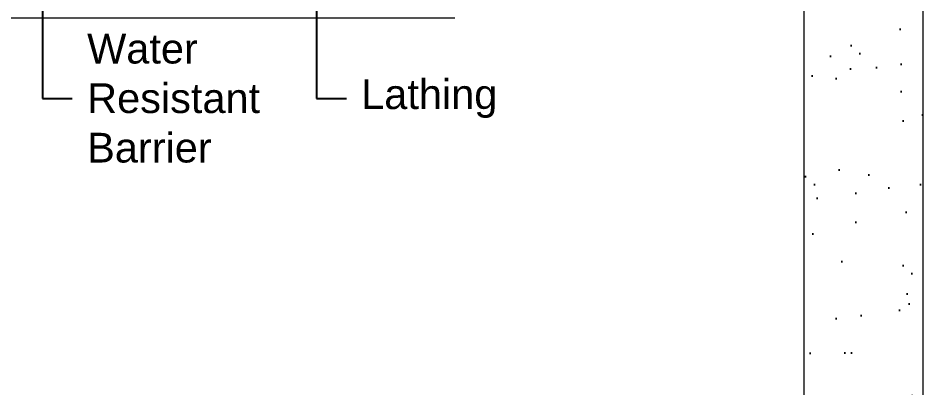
# Model space of a CAD drawing. Header units: inches. Extents: x -77.7 to -63.2, y 96.1 to 125.8.
# Drawn here: x -67.043 to -63.236, y 119.757 to 121.314 of the extents above; entities that cross this region are included whole.
import ezdxf

# ---------------------------------------------------------------- set-up
doc = ezdxf.new("R2010")
doc.units = ezdxf.units.IN
doc.header["$MEASUREMENT"] = 0
doc.styles.get("Standard").update_dxf_attribs({"font": 'arial.ttf', "height": 0.125})
doc.dimstyles.get("Standard").update_dxf_attribs({"dimtxt": 0.125, "dimasz": 0.125, "dimexe": 0.125, "dimexo": 0.125, "dimgap": 0.0625, "dimtad": 0, "dimtih": 1, "dimtoh": 1, "dimdec": 7, "dimzin": 0, "dimdsep": 46, "dimlunit": 4, "dimtxsty": 'Standard', "dimblk": 'OPEN30', "dimcen": 0.125, "dimclrd": 3, "dimclre": 3, "dimclrt": 7, "dimadec": 0, "dimazin": 0, "dimtfac": 1, "dimtdec": 7, "dimtofl": 0, "dimtmove": 0, "dimatfit": 3, "dimldrblk": 'OPEN30', "dimfxl": 0, "dimfrac": 2, "dimtolj": 1, "dimtzin": 0, "dimarcsym": 0})

# ---------------------------------------------------------------- blocks, each defined once
blk = doc.blocks.new('_Open30')
at = {"color": 0, "linetype": 'ByBlock', "lineweight": -2}
for p, q in [((-1, 0.268), (0, 0)), ((0, 0), (-1, -0.268)), ((0, 0), (-1, 0))]:
    blk.add_line(p, q, dxfattribs=at)

msp = doc.modelspace()

# ---------------------------------------------------------------- hatches: boundary and pattern name
h = msp.add_hatch()
h.set_pattern_fill('AR-SAND', color=256, scale=0.2, style=0)
h.paths.add_polyline_path([(-63.2359, 125.7575), (-63.7359, 125.7575), (-63.7359, 122.1784), (-63.505, 122.1784), (-63.505, 122.1139), (-63.7359, 122.1139), (-63.7359, 113.7575), (-63.2359, 113.7575)])

# ---------------------------------------------------------------- linework, layer by layer
at = {"color": 0, "linetype": 'Continuous', "lineweight": 0}
for p, q in [((-63.2359, 125.7575), (-63.2359, 113.7575)), ((-63.7359, 113.7575), (-63.7359, 122.1139)), ((-65.2049, 121.3139), (-77.0499, 121.3139))]:
    msp.add_line(p, q, dxfattribs=at)

# ---------------------------------------------------------------- texts
at = {"color": 7, "char_height": 0.125, "attachment_point": 4}
for s, insert in [('\\A1;Water \\PResistant \\PBarrier', (-66.7528, 120.9764)), ('Lathing', (-65.5996, 120.9752))]:
    msp.add_mtext(s, dxfattribs=dict(at, insert=insert))

# ---------------------------------------------------------------- leaders
at = {"annotation_type": 0, "has_hookline": 1, "hookline_direction": 0}
for points, text_width in [([(-66.9408, 122.1639), (-66.9403, 120.9764), (-66.8153, 120.9764)], 0.7129), ([(-65.7868, 122.0514), (-65.7871, 120.9752), (-65.6621, 120.9752)], 0.5484)]:
    msp.add_leader(points, dimstyle='Standard', dxfattribs=dict(at, text_width=text_width))

doc.saveas('drawing.dxf')
